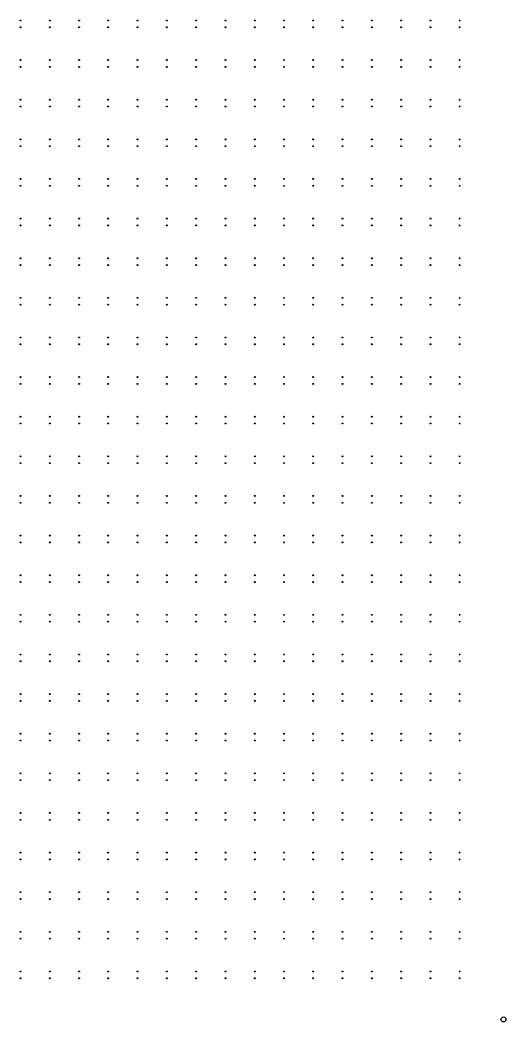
# Model space of a CAD drawing. Extents: x 50 to 173, y 50 to 173.
# Drawn here: x 143.3 to 172.6, y 49.9 to 110.2 of the extents above; entities that cross this region are included whole.
import ezdxf

# ---------------------------------------------------------------- set-up
doc = ezdxf.new("R2010")
doc.units = 0
doc.layers.get('0').update_dxf_attribs({"color": 255, "linetype": 'continuous'})

msp = doc.modelspace()

# ---------------------------------------------------------------- linework, layer by layer
msp.add_circle((172.4, 50), 0.15)
at = {"layer": 'PET'}
for centre in [(143.288, 110.212), (145.053, 110.212), (146.818, 110.212), (148.582, 110.212), (150.347, 110.212), (152.112, 110.212), (153.876, 110.212), (155.641, 110.212), (157.406, 110.212), (159.171, 110.212), (160.935, 110.212), (162.7, 110.212), (164.465, 110.212), (166.229, 110.212), (167.994, 110.212), (169.759, 110.212), (143.288, 109.8), (145.053, 109.8), (146.818, 109.8), (148.582, 109.8), (150.347, 109.8), (152.112, 109.8), (153.876, 109.8), (155.641, 109.8), (157.406, 109.8), (159.171, 109.8), (160.935, 109.8), (162.7, 109.8), (164.465, 109.8), (166.229, 109.8), (167.994, 109.8), (169.759, 109.8), (143.288, 107.824), (145.053, 107.824), (146.818, 107.824), (148.582, 107.824), (150.347, 107.824), (152.112, 107.824), (153.876, 107.824), (155.641, 107.824), (157.406, 107.824), (159.171, 107.824), (160.935, 107.824), (162.7, 107.824), (164.465, 107.824), (166.229, 107.824), (167.994, 107.824), (169.759, 107.824), (143.288, 107.412), (145.053, 107.412), (146.818, 107.412), (148.582, 107.412), (150.347, 107.412), (152.112, 107.412), (153.876, 107.412), (155.641, 107.412), (157.406, 107.412), (159.171, 107.412), (160.935, 107.412), (162.7, 107.412), (164.465, 107.412), (166.229, 107.412), (167.994, 107.412), (169.759, 107.412), (143.288, 105.435), (145.053, 105.435), (146.818, 105.435), (148.582, 105.435), (150.347, 105.435), (152.112, 105.435), (153.876, 105.435), (155.641, 105.435), (157.406, 105.435), (159.171, 105.435), (160.935, 105.435), (162.7, 105.435), (164.465, 105.435), (166.229, 105.435), (167.994, 105.435), (169.759, 105.435), (143.288, 105.024), (145.053, 105.024), (146.818, 105.024), (148.582, 105.024), (150.347, 105.024), (152.112, 105.024), (153.876, 105.024), (155.641, 105.024), (157.406, 105.024), (159.171, 105.024), (160.935, 105.024), (162.7, 105.024), (164.465, 105.024), (166.229, 105.024), (167.994, 105.024), (169.759, 105.024), (143.288, 103.047), (145.053, 103.047), (146.818, 103.047), (148.582, 103.047), (150.347, 103.047), (152.112, 103.047), (153.876, 103.047), (155.641, 103.047), (157.406, 103.047), (159.171, 103.047), (160.935, 103.047), (162.7, 103.047), (164.465, 103.047), (166.229, 103.047), (167.994, 103.047), (169.759, 103.047), (143.288, 102.635), (145.053, 102.635), (146.818, 102.635), (148.582, 102.635), (150.347, 102.635), (152.112, 102.635), (153.876, 102.635), (155.641, 102.635), (157.406, 102.635), (159.171, 102.635), (160.935, 102.635), (162.7, 102.635), (164.465, 102.635), (166.229, 102.635), (167.994, 102.635), (169.759, 102.635), (143.288, 100.659), (143.288, 100.247), (145.053, 100.659), (145.053, 100.247), (146.818, 100.659), (146.818, 100.247), (148.582, 100.659), (148.582, 100.247), (150.347, 100.659), (150.347, 100.247), (152.112, 100.659), (152.112, 100.247), (153.876, 100.659), (153.876, 100.247), (155.641, 100.659), (155.641, 100.247), (157.406, 100.659), (157.406, 100.247), (159.171, 100.659), (159.171, 100.247), (160.935, 100.659), (160.935, 100.247), (162.7, 100.659), (162.7, 100.247), (164.465, 100.659), (164.465, 100.247), (166.229, 100.659), (166.229, 100.247), (167.994, 100.659), (167.994, 100.247), (169.759, 100.659), (169.759, 100.247), (143.288, 98.271), (143.288, 97.859), (145.053, 98.271), (145.053, 97.859), (146.818, 98.271), (146.818, 97.859), (148.582, 98.271), (148.582, 97.859), (150.347, 98.271), (150.347, 97.859), (152.112, 98.271), (152.112, 97.859), (153.876, 98.271), (153.876, 97.859), (155.641, 98.271), (155.641, 97.859), (157.406, 98.271), (157.406, 97.859), (159.171, 98.271), (159.171, 97.859), (160.935, 98.271), (160.935, 97.859), (162.7, 98.271), (162.7, 97.859), (164.465, 98.271), (164.465, 97.859), (166.229, 98.271), (166.229, 97.859), (167.994, 98.271), (167.994, 97.859), (169.759, 98.271), (169.759, 97.859), (143.288, 95.882), (143.288, 95.471), (145.053, 95.882), (145.053, 95.471), (146.818, 95.882), (146.818, 95.471), (148.582, 95.882), (148.582, 95.471), (150.347, 95.882), (150.347, 95.471), (152.112, 95.882), (152.112, 95.471), (153.876, 95.882), (153.876, 95.471), (155.641, 95.882), (155.641, 95.471), (157.406, 95.882), (157.406, 95.471), (159.171, 95.882), (159.171, 95.471), (160.935, 95.882), (160.935, 95.471), (162.7, 95.882), (162.7, 95.471), (164.465, 95.882), (164.465, 95.471), (166.229, 95.882), (166.229, 95.471), (167.994, 95.882), (167.994, 95.471), (169.759, 95.882), (169.759, 95.471), (143.288, 93.494), (143.288, 93.082), (145.053, 93.494), (145.053, 93.082), (146.818, 93.494), (146.818, 93.082), (148.582, 93.494), (148.582, 93.082), (150.347, 93.494), (150.347, 93.082), (152.112, 93.494), (152.112, 93.082), (153.876, 93.494), (153.876, 93.082), (155.641, 93.494), (155.641, 93.082), (157.406, 93.494), (157.406, 93.082), (159.171, 93.494), (159.171, 93.082), (160.935, 93.494), (160.935, 93.082), (162.7, 93.494), (162.7, 93.082), (164.465, 93.494), (164.465, 93.082), (166.229, 93.494), (166.229, 93.082), (167.994, 93.494), (167.994, 93.082), (169.759, 93.494), (169.759, 93.082), (143.288, 91.106), (143.288, 90.694), (145.053, 91.106), (145.053, 90.694), (146.818, 91.106), (146.818, 90.694), (148.582, 91.106), (148.582, 90.694), (150.347, 91.106), (150.347, 90.694), (152.112, 91.106), (152.112, 90.694), (153.876, 91.106), (153.876, 90.694), (155.641, 91.106), (155.641, 90.694), (157.406, 91.106), (157.406, 90.694), (159.171, 91.106), (159.171, 90.694), (160.935, 91.106), (160.935, 90.694), (162.7, 91.106), (162.7, 90.694), (164.465, 91.106), (164.465, 90.694), (166.229, 91.106), (166.229, 90.694), (167.994, 91.106), (167.994, 90.694), (169.759, 91.106), (169.759, 90.694), (143.288, 88.718), (143.288, 88.306), (145.053, 88.718), (145.053, 88.306), (146.818, 88.718), (146.818, 88.306), (148.582, 88.718), (148.582, 88.306), (150.347, 88.718), (150.347, 88.306), (152.112, 88.718), (152.112, 88.306), (153.876, 88.718), (153.876, 88.306), (155.641, 88.718), (155.641, 88.306), (157.406, 88.718), (157.406, 88.306), (159.171, 88.718), (159.171, 88.306), (160.935, 88.718), (160.935, 88.306), (162.7, 88.718), (162.7, 88.306), (164.465, 88.718), (164.465, 88.306), (166.229, 88.718), (166.229, 88.306), (167.994, 88.718), (167.994, 88.306), (169.759, 88.718), (169.759, 88.306), (143.288, 86.329), (143.288, 85.918), (145.053, 86.329), (145.053, 85.918), (146.818, 86.329), (146.818, 85.918), (148.582, 86.329), (148.582, 85.918), (150.347, 86.329), (150.347, 85.918), (152.112, 86.329), (152.112, 85.918), (153.876, 86.329), (153.876, 85.918), (155.641, 86.329), (155.641, 85.918), (157.406, 86.329), (157.406, 85.918), (159.171, 86.329), (159.171, 85.918), (160.935, 86.329), (160.935, 85.918), (162.7, 86.329), (162.7, 85.918), (164.465, 86.329), (164.465, 85.918), (166.229, 86.329), (166.229, 85.918), (167.994, 86.329), (167.994, 85.918), (169.759, 86.329), (169.759, 85.918), (143.288, 83.941), (145.053, 83.941), (146.818, 83.941), (148.582, 83.941), (150.347, 83.941), (152.112, 83.941), (153.876, 83.941), (155.641, 83.941), (157.406, 83.941), (159.171, 83.941), (160.935, 83.941), (162.7, 83.941), (164.465, 83.941), (166.229, 83.941), (167.994, 83.941), (169.759, 83.941), (143.288, 83.529), (145.053, 83.529), (146.818, 83.529), (148.582, 83.529), (150.347, 83.529), (152.112, 83.529), (153.876, 83.529), (155.641, 83.529), (157.406, 83.529), (159.171, 83.529), (160.935, 83.529), (162.7, 83.529), (164.465, 83.529), (166.229, 83.529), (167.994, 83.529), (169.759, 83.529), (143.288, 81.553), (145.053, 81.553), (146.818, 81.553), (148.582, 81.553), (150.347, 81.553), (152.112, 81.553), (153.876, 81.553), (155.641, 81.553), (157.406, 81.553), (159.171, 81.553), (160.935, 81.553), (162.7, 81.553), (164.465, 81.553), (166.229, 81.553), (167.994, 81.553), (169.759, 81.553), (143.288, 81.141), (145.053, 81.141), (146.818, 81.141), (148.582, 81.141), (150.347, 81.141), (152.112, 81.141), (153.876, 81.141), (155.641, 81.141), (157.406, 81.141), (159.171, 81.141), (160.935, 81.141), (162.7, 81.141), (164.465, 81.141), (166.229, 81.141), (167.994, 81.141), (169.759, 81.141), (143.288, 79.165), (145.053, 79.165), (146.818, 79.165), (148.582, 79.165), (150.347, 79.165), (152.112, 79.165), (153.876, 79.165), (155.641, 79.165), (157.406, 79.165), (159.171, 79.165), (160.935, 79.165), (162.7, 79.165), (164.465, 79.165), (166.229, 79.165), (167.994, 79.165), (169.759, 79.165), (143.288, 78.753), (145.053, 78.753), (146.818, 78.753), (148.582, 78.753), (150.347, 78.753), (152.112, 78.753), (153.876, 78.753), (155.641, 78.753), (157.406, 78.753), (159.171, 78.753), (160.935, 78.753), (162.7, 78.753), (164.465, 78.753), (166.229, 78.753), (167.994, 78.753), (169.759, 78.753), (143.288, 76.776), (145.053, 76.776), (146.818, 76.776), (148.582, 76.776), (150.347, 76.776), (152.112, 76.776), (153.876, 76.776), (155.641, 76.776), (157.406, 76.776), (159.171, 76.776), (160.935, 76.776), (162.7, 76.776), (164.465, 76.776), (166.229, 76.776), (167.994, 76.776), (169.759, 76.776), (143.288, 76.365), (145.053, 76.365), (146.818, 76.365), (148.582, 76.365), (150.347, 76.365), (152.112, 76.365), (153.876, 76.365), (155.641, 76.365), (157.406, 76.365), (159.171, 76.365), (160.935, 76.365), (162.7, 76.365), (164.465, 76.365), (166.229, 76.365), (167.994, 76.365), (169.759, 76.365), (143.288, 74.388), (145.053, 74.388), (146.818, 74.388), (148.582, 74.388), (150.347, 74.388), (152.112, 74.388), (153.876, 74.388), (155.641, 74.388), (157.406, 74.388), (159.171, 74.388), (160.935, 74.388), (162.7, 74.388), (164.465, 74.388), (166.229, 74.388), (167.994, 74.388), (169.759, 74.388), (143.288, 73.976), (145.053, 73.976), (146.818, 73.976), (148.582, 73.976), (150.347, 73.976), (152.112, 73.976), (153.876, 73.976), (155.641, 73.976), (157.406, 73.976), (159.171, 73.976), (160.935, 73.976), (162.7, 73.976), (164.465, 73.976), (166.229, 73.976), (167.994, 73.976), (169.759, 73.976), (143.288, 72), (145.053, 72), (146.818, 72), (148.582, 72), (150.347, 72), (152.112, 72), (153.876, 72), (155.641, 72), (157.406, 72), (159.171, 72), (160.935, 72), (162.7, 72), (164.465, 72), (166.229, 72), (167.994, 72), (169.759, 72), (143.288, 71.588), (145.053, 71.588), (146.818, 71.588), (148.582, 71.588), (150.347, 71.588), (152.112, 71.588), (153.876, 71.588), (155.641, 71.588), (157.406, 71.588), (159.171, 71.588), (160.935, 71.588), (162.7, 71.588), (164.465, 71.588), (166.229, 71.588), (167.994, 71.588), (169.759, 71.588), (143.288, 69.612), (145.053, 69.612), (146.818, 69.612), (148.582, 69.612), (150.347, 69.612), (152.112, 69.612), (153.876, 69.612), (155.641, 69.612), (157.406, 69.612), (159.171, 69.612), (160.935, 69.612), (162.7, 69.612), (164.465, 69.612), (166.229, 69.612), (167.994, 69.612), (169.759, 69.612), (143.288, 69.2), (145.053, 69.2), (146.818, 69.2), (148.582, 69.2), (150.347, 69.2), (152.112, 69.2), (153.876, 69.2), (155.641, 69.2), (157.406, 69.2), (159.171, 69.2), (160.935, 69.2), (162.7, 69.2), (164.465, 69.2), (166.229, 69.2), (167.994, 69.2), (169.759, 69.2), (143.288, 67.224), (145.053, 67.224), (146.818, 67.224), (148.582, 67.224), (150.347, 67.224), (152.112, 67.224), (153.876, 67.224), (155.641, 67.224), (157.406, 67.224), (159.171, 67.224), (160.935, 67.224), (162.7, 67.224), (164.465, 67.224), (166.229, 67.224), (167.994, 67.224), (169.759, 67.224), (143.288, 66.812), (145.053, 66.812), (146.818, 66.812), (148.582, 66.812), (150.347, 66.812), (152.112, 66.812), (153.876, 66.812), (155.641, 66.812), (157.406, 66.812), (159.171, 66.812), (160.935, 66.812), (162.7, 66.812), (164.465, 66.812), (166.229, 66.812), (167.994, 66.812), (169.759, 66.812), (143.288, 64.835), (145.053, 64.835), (146.818, 64.835), (148.582, 64.835), (150.347, 64.835), (152.112, 64.835), (153.876, 64.835), (155.641, 64.835), (157.406, 64.835), (159.171, 64.835), (160.935, 64.835), (162.7, 64.835), (164.465, 64.835), (166.229, 64.835), (167.994, 64.835), (169.759, 64.835), (143.288, 64.424), (145.053, 64.424), (146.818, 64.424), (148.582, 64.424), (150.347, 64.424), (152.112, 64.424), (153.876, 64.424), (155.641, 64.424), (157.406, 64.424), (159.171, 64.424), (160.935, 64.424), (162.7, 64.424), (164.465, 64.424), (166.229, 64.424), (167.994, 64.424), (169.759, 64.424), (143.288, 62.447), (145.053, 62.447), (146.818, 62.447), (148.582, 62.447), (150.347, 62.447), (152.112, 62.447), (153.876, 62.447), (155.641, 62.447), (157.406, 62.447), (159.171, 62.447), (160.935, 62.447), (162.7, 62.447), (164.465, 62.447), (166.229, 62.447), (167.994, 62.447), (169.759, 62.447), (143.288, 62.035), (145.053, 62.035), (146.818, 62.035), (148.582, 62.035), (150.347, 62.035), (152.112, 62.035), (153.876, 62.035), (155.641, 62.035), (157.406, 62.035), (159.171, 62.035), (160.935, 62.035), (162.7, 62.035), (164.465, 62.035), (166.229, 62.035), (167.994, 62.035), (169.759, 62.035), (143.288, 60.059), (145.053, 60.059), (146.818, 60.059), (148.582, 60.059), (150.347, 60.059), (152.112, 60.059), (153.876, 60.059), (155.641, 60.059), (157.406, 60.059), (159.171, 60.059), (160.935, 60.059), (162.7, 60.059), (164.465, 60.059), (166.229, 60.059), (167.994, 60.059), (169.759, 60.059), (143.288, 59.647), (145.053, 59.647), (146.818, 59.647), (148.582, 59.647), (150.347, 59.647), (152.112, 59.647), (153.876, 59.647), (155.641, 59.647), (157.406, 59.647), (159.171, 59.647), (160.935, 59.647), (162.7, 59.647), (164.465, 59.647), (166.229, 59.647), (167.994, 59.647), (169.759, 59.647), (143.288, 57.671), (145.053, 57.671), (146.818, 57.671), (148.582, 57.671), (150.347, 57.671), (152.112, 57.671), (153.876, 57.671), (155.641, 57.671), (157.406, 57.671), (159.171, 57.671), (160.935, 57.671), (162.7, 57.671), (164.465, 57.671), (166.229, 57.671), (167.994, 57.671), (169.759, 57.671), (143.288, 57.259), (145.053, 57.259), (146.818, 57.259), (148.582, 57.259), (150.347, 57.259), (152.112, 57.259), (153.876, 57.259), (155.641, 57.259), (157.406, 57.259), (159.171, 57.259), (160.935, 57.259), (162.7, 57.259), (164.465, 57.259), (166.229, 57.259), (167.994, 57.259), (169.759, 57.259), (143.288, 55.282), (145.053, 55.282), (146.818, 55.282), (148.582, 55.282), (150.347, 55.282), (152.112, 55.282), (153.876, 55.282), (155.641, 55.282), (157.406, 55.282), (159.171, 55.282), (160.935, 55.282), (162.7, 55.282), (164.465, 55.282), (166.229, 55.282), (167.994, 55.282), (169.759, 55.282), (143.288, 54.871), (145.053, 54.871), (146.818, 54.871), (148.582, 54.871), (150.347, 54.871), (152.112, 54.871), (153.876, 54.871), (155.641, 54.871), (157.406, 54.871), (159.171, 54.871), (160.935, 54.871), (162.7, 54.871), (164.465, 54.871), (166.229, 54.871), (167.994, 54.871), (169.759, 54.871), (143.288, 52.894), (145.053, 52.894), (146.818, 52.894), (148.582, 52.894), (150.347, 52.894), (152.112, 52.894), (153.876, 52.894), (155.641, 52.894), (157.406, 52.894), (159.171, 52.894), (160.935, 52.894), (162.7, 52.894), (164.465, 52.894), (166.229, 52.894), (167.994, 52.894), (169.759, 52.894), (143.288, 52.482), (145.053, 52.482), (146.818, 52.482), (148.582, 52.482), (150.347, 52.482), (152.112, 52.482), (153.876, 52.482), (155.641, 52.482), (157.406, 52.482), (159.171, 52.482), (160.935, 52.482), (162.7, 52.482), (164.465, 52.482), (166.229, 52.482), (167.994, 52.482), (169.759, 52.482)]:
    msp.add_circle(centre, 0.005, dxfattribs=at)
at = {"layer": 'V1'}
for centre in [(143.288, 110.212), (145.053, 110.212), (146.818, 110.212), (148.582, 110.212), (150.347, 110.212), (152.112, 110.212), (153.876, 110.212), (155.641, 110.212), (157.406, 110.212), (159.171, 110.212), (160.935, 110.212), (162.7, 110.212), (164.465, 110.212), (166.229, 110.212), (167.994, 110.212), (169.759, 110.212), (143.288, 109.8), (145.053, 109.8), (146.818, 109.8), (148.582, 109.8), (150.347, 109.8), (152.112, 109.8), (153.876, 109.8), (155.641, 109.8), (157.406, 109.8), (159.171, 109.8), (160.935, 109.8), (162.7, 109.8), (164.465, 109.8), (166.229, 109.8), (167.994, 109.8), (169.759, 109.8), (143.288, 107.824), (145.053, 107.824), (146.818, 107.824), (148.582, 107.824), (150.347, 107.824), (152.112, 107.824), (153.876, 107.824), (155.641, 107.824), (157.406, 107.824), (159.171, 107.824), (160.935, 107.824), (162.7, 107.824), (164.465, 107.824), (166.229, 107.824), (167.994, 107.824), (169.759, 107.824), (143.288, 107.412), (145.053, 107.412), (146.818, 107.412), (148.582, 107.412), (150.347, 107.412), (152.112, 107.412), (153.876, 107.412), (155.641, 107.412), (157.406, 107.412), (159.171, 107.412), (160.935, 107.412), (162.7, 107.412), (164.465, 107.412), (166.229, 107.412), (167.994, 107.412), (169.759, 107.412), (143.288, 105.435), (145.053, 105.435), (146.818, 105.435), (148.582, 105.435), (150.347, 105.435), (152.112, 105.435), (153.876, 105.435), (155.641, 105.435), (157.406, 105.435), (159.171, 105.435), (160.935, 105.435), (162.7, 105.435), (164.465, 105.435), (166.229, 105.435), (167.994, 105.435), (169.759, 105.435), (143.288, 105.024), (145.053, 105.024), (146.818, 105.024), (148.582, 105.024), (150.347, 105.024), (152.112, 105.024), (153.876, 105.024), (155.641, 105.024), (157.406, 105.024), (159.171, 105.024), (160.935, 105.024), (162.7, 105.024), (164.465, 105.024), (166.229, 105.024), (167.994, 105.024), (169.759, 105.024), (143.288, 103.047), (143.288, 102.635), (145.053, 103.047), (145.053, 102.635), (146.818, 103.047), (146.818, 102.635), (148.582, 103.047), (148.582, 102.635), (150.347, 103.047), (150.347, 102.635), (152.112, 103.047), (152.112, 102.635), (153.876, 103.047), (153.876, 102.635), (155.641, 103.047), (155.641, 102.635), (157.406, 103.047), (157.406, 102.635), (159.171, 103.047), (159.171, 102.635), (160.935, 103.047), (160.935, 102.635), (162.7, 103.047), (162.7, 102.635), (164.465, 103.047), (164.465, 102.635), (166.229, 103.047), (166.229, 102.635), (167.994, 103.047), (167.994, 102.635), (169.759, 103.047), (169.759, 102.635), (143.288, 100.659), (143.288, 100.247), (145.053, 100.659), (145.053, 100.247), (146.818, 100.659), (146.818, 100.247), (148.582, 100.659), (148.582, 100.247), (150.347, 100.659), (150.347, 100.247), (152.112, 100.659), (152.112, 100.247), (153.876, 100.659), (153.876, 100.247), (155.641, 100.659), (155.641, 100.247), (157.406, 100.659), (157.406, 100.247), (159.171, 100.659), (159.171, 100.247), (160.935, 100.659), (160.935, 100.247), (162.7, 100.659), (162.7, 100.247), (164.465, 100.659), (164.465, 100.247), (166.229, 100.659), (166.229, 100.247), (167.994, 100.659), (167.994, 100.247), (169.759, 100.659), (169.759, 100.247), (143.288, 98.271), (143.288, 97.859), (145.053, 98.271), (145.053, 97.859), (146.818, 98.271), (146.818, 97.859), (148.582, 98.271), (148.582, 97.859), (150.347, 98.271), (150.347, 97.859), (152.112, 98.271), (152.112, 97.859), (153.876, 98.271), (153.876, 97.859), (155.641, 98.271), (155.641, 97.859), (157.406, 98.271), (157.406, 97.859), (159.171, 98.271), (159.171, 97.859), (160.935, 98.271), (160.935, 97.859), (162.7, 98.271), (162.7, 97.859), (164.465, 98.271), (164.465, 97.859), (166.229, 98.271), (166.229, 97.859), (167.994, 98.271), (167.994, 97.859), (169.759, 98.271), (169.759, 97.859), (143.288, 95.882), (143.288, 95.471), (145.053, 95.882), (145.053, 95.471), (146.818, 95.882), (146.818, 95.471), (148.582, 95.882), (148.582, 95.471), (150.347, 95.882), (150.347, 95.471), (152.112, 95.882), (152.112, 95.471), (153.876, 95.882), (153.876, 95.471), (155.641, 95.882), (155.641, 95.471), (157.406, 95.882), (157.406, 95.471), (159.171, 95.882), (159.171, 95.471), (160.935, 95.882), (160.935, 95.471), (162.7, 95.882), (162.7, 95.471), (164.465, 95.882), (164.465, 95.471), (166.229, 95.882), (166.229, 95.471), (167.994, 95.882), (167.994, 95.471), (169.759, 95.882), (169.759, 95.471), (143.288, 93.494), (143.288, 93.082), (145.053, 93.494), (145.053, 93.082), (146.818, 93.494), (146.818, 93.082), (148.582, 93.494), (148.582, 93.082), (150.347, 93.494), (150.347, 93.082), (152.112, 93.494), (152.112, 93.082), (153.876, 93.494), (153.876, 93.082), (155.641, 93.494), (155.641, 93.082), (157.406, 93.494), (157.406, 93.082), (159.171, 93.494), (159.171, 93.082), (160.935, 93.494), (160.935, 93.082), (162.7, 93.494), (162.7, 93.082), (164.465, 93.494), (164.465, 93.082), (166.229, 93.494), (166.229, 93.082), (167.994, 93.494), (167.994, 93.082), (169.759, 93.494), (169.759, 93.082), (143.288, 91.106), (143.288, 90.694), (145.053, 91.106), (145.053, 90.694), (146.818, 91.106), (146.818, 90.694), (148.582, 91.106), (148.582, 90.694), (150.347, 91.106), (150.347, 90.694), (152.112, 91.106), (152.112, 90.694), (153.876, 91.106), (153.876, 90.694), (155.641, 91.106), (155.641, 90.694), (157.406, 91.106), (157.406, 90.694), (159.171, 91.106), (159.171, 90.694), (160.935, 91.106), (160.935, 90.694), (162.7, 91.106), (162.7, 90.694), (164.465, 91.106), (164.465, 90.694), (166.229, 91.106), (166.229, 90.694), (167.994, 91.106), (167.994, 90.694), (169.759, 91.106), (169.759, 90.694), (143.288, 88.718), (143.288, 88.306), (145.053, 88.718), (145.053, 88.306), (146.818, 88.718), (146.818, 88.306), (148.582, 88.718), (148.582, 88.306), (150.347, 88.718), (150.347, 88.306), (152.112, 88.718), (152.112, 88.306), (153.876, 88.718), (153.876, 88.306), (155.641, 88.718), (155.641, 88.306), (157.406, 88.718), (157.406, 88.306), (159.171, 88.718), (159.171, 88.306), (160.935, 88.718), (160.935, 88.306), (162.7, 88.718), (162.7, 88.306), (164.465, 88.718), (164.465, 88.306), (166.229, 88.718), (166.229, 88.306), (167.994, 88.718), (167.994, 88.306), (169.759, 88.718), (169.759, 88.306), (143.288, 86.329), (145.053, 86.329), (146.818, 86.329), (148.582, 86.329), (150.347, 86.329), (152.112, 86.329), (153.876, 86.329), (155.641, 86.329), (157.406, 86.329), (159.171, 86.329), (160.935, 86.329), (162.7, 86.329), (164.465, 86.329), (166.229, 86.329), (167.994, 86.329), (169.759, 86.329), (143.288, 85.918), (145.053, 85.918), (146.818, 85.918), (148.582, 85.918), (150.347, 85.918), (152.112, 85.918), (153.876, 85.918), (155.641, 85.918), (157.406, 85.918), (159.171, 85.918), (160.935, 85.918), (162.7, 85.918), (164.465, 85.918), (166.229, 85.918), (167.994, 85.918), (169.759, 85.918), (143.288, 83.941), (145.053, 83.941), (146.818, 83.941), (148.582, 83.941), (150.347, 83.941), (152.112, 83.941), (153.876, 83.941), (155.641, 83.941), (157.406, 83.941), (159.171, 83.941), (160.935, 83.941), (162.7, 83.941), (164.465, 83.941), (166.229, 83.941), (167.994, 83.941), (169.759, 83.941), (143.288, 83.529), (145.053, 83.529), (146.818, 83.529), (148.582, 83.529), (150.347, 83.529), (152.112, 83.529), (153.876, 83.529), (155.641, 83.529), (157.406, 83.529), (159.171, 83.529), (160.935, 83.529), (162.7, 83.529), (164.465, 83.529), (166.229, 83.529), (167.994, 83.529), (169.759, 83.529), (143.288, 81.553), (145.053, 81.553), (146.818, 81.553), (148.582, 81.553), (150.347, 81.553), (152.112, 81.553), (153.876, 81.553), (155.641, 81.553), (157.406, 81.553), (159.171, 81.553), (160.935, 81.553), (162.7, 81.553), (164.465, 81.553), (166.229, 81.553), (167.994, 81.553), (169.759, 81.553), (143.288, 81.141), (145.053, 81.141), (146.818, 81.141), (148.582, 81.141), (150.347, 81.141), (152.112, 81.141), (153.876, 81.141), (155.641, 81.141), (157.406, 81.141), (159.171, 81.141), (160.935, 81.141), (162.7, 81.141), (164.465, 81.141), (166.229, 81.141), (167.994, 81.141), (169.759, 81.141), (143.288, 79.165), (145.053, 79.165), (146.818, 79.165), (148.582, 79.165), (150.347, 79.165), (152.112, 79.165), (153.876, 79.165), (155.641, 79.165), (157.406, 79.165), (159.171, 79.165), (160.935, 79.165), (162.7, 79.165), (164.465, 79.165), (166.229, 79.165), (167.994, 79.165), (169.759, 79.165), (143.288, 78.753), (145.053, 78.753), (146.818, 78.753), (148.582, 78.753), (150.347, 78.753), (152.112, 78.753), (153.876, 78.753), (155.641, 78.753), (157.406, 78.753), (159.171, 78.753), (160.935, 78.753), (162.7, 78.753), (164.465, 78.753), (166.229, 78.753), (167.994, 78.753), (169.759, 78.753), (143.288, 76.776), (145.053, 76.776), (146.818, 76.776), (148.582, 76.776), (150.347, 76.776), (152.112, 76.776), (153.876, 76.776), (155.641, 76.776), (157.406, 76.776), (159.171, 76.776), (160.935, 76.776), (162.7, 76.776), (164.465, 76.776), (166.229, 76.776), (167.994, 76.776), (169.759, 76.776), (143.288, 76.365), (145.053, 76.365), (146.818, 76.365), (148.582, 76.365), (150.347, 76.365), (152.112, 76.365), (153.876, 76.365), (155.641, 76.365), (157.406, 76.365), (159.171, 76.365), (160.935, 76.365), (162.7, 76.365), (164.465, 76.365), (166.229, 76.365), (167.994, 76.365), (169.759, 76.365), (143.288, 74.388), (145.053, 74.388), (146.818, 74.388), (148.582, 74.388), (150.347, 74.388), (152.112, 74.388), (153.876, 74.388), (155.641, 74.388), (157.406, 74.388), (159.171, 74.388), (160.935, 74.388), (162.7, 74.388), (164.465, 74.388), (166.229, 74.388), (167.994, 74.388), (169.759, 74.388), (143.288, 73.976), (145.053, 73.976), (146.818, 73.976), (148.582, 73.976), (150.347, 73.976), (152.112, 73.976), (153.876, 73.976), (155.641, 73.976), (157.406, 73.976), (159.171, 73.976), (160.935, 73.976), (162.7, 73.976), (164.465, 73.976), (166.229, 73.976), (167.994, 73.976), (169.759, 73.976), (143.288, 72), (145.053, 72), (146.818, 72), (148.582, 72), (150.347, 72), (152.112, 72), (153.876, 72), (155.641, 72), (157.406, 72), (159.171, 72), (160.935, 72), (162.7, 72), (164.465, 72), (166.229, 72), (167.994, 72), (169.759, 72), (143.288, 71.588), (145.053, 71.588), (146.818, 71.588), (148.582, 71.588), (150.347, 71.588), (152.112, 71.588), (153.876, 71.588), (155.641, 71.588), (157.406, 71.588), (159.171, 71.588), (160.935, 71.588), (162.7, 71.588), (164.465, 71.588), (166.229, 71.588), (167.994, 71.588), (169.759, 71.588), (143.288, 69.612), (145.053, 69.612), (146.818, 69.612), (148.582, 69.612), (150.347, 69.612), (152.112, 69.612), (153.876, 69.612), (155.641, 69.612), (157.406, 69.612), (159.171, 69.612), (160.935, 69.612), (162.7, 69.612), (164.465, 69.612), (166.229, 69.612), (167.994, 69.612), (169.759, 69.612), (143.288, 69.2), (145.053, 69.2), (146.818, 69.2), (148.582, 69.2), (150.347, 69.2), (152.112, 69.2), (153.876, 69.2), (155.641, 69.2), (157.406, 69.2), (159.171, 69.2), (160.935, 69.2), (162.7, 69.2), (164.465, 69.2), (166.229, 69.2), (167.994, 69.2), (169.759, 69.2), (143.288, 67.224), (145.053, 67.224), (146.818, 67.224), (148.582, 67.224), (150.347, 67.224), (152.112, 67.224), (153.876, 67.224), (155.641, 67.224), (157.406, 67.224), (159.171, 67.224), (160.935, 67.224), (162.7, 67.224), (164.465, 67.224), (166.229, 67.224), (167.994, 67.224), (169.759, 67.224), (143.288, 66.812), (145.053, 66.812), (146.818, 66.812), (148.582, 66.812), (150.347, 66.812), (152.112, 66.812), (153.876, 66.812), (155.641, 66.812), (157.406, 66.812), (159.171, 66.812), (160.935, 66.812), (162.7, 66.812), (164.465, 66.812), (166.229, 66.812), (167.994, 66.812), (169.759, 66.812), (143.288, 64.835), (145.053, 64.835), (146.818, 64.835), (148.582, 64.835), (150.347, 64.835), (152.112, 64.835), (153.876, 64.835), (155.641, 64.835), (157.406, 64.835), (159.171, 64.835), (160.935, 64.835), (162.7, 64.835), (164.465, 64.835), (166.229, 64.835), (167.994, 64.835), (169.759, 64.835), (143.288, 64.424), (145.053, 64.424), (146.818, 64.424), (148.582, 64.424), (150.347, 64.424), (152.112, 64.424), (153.876, 64.424), (155.641, 64.424), (157.406, 64.424), (159.171, 64.424), (160.935, 64.424), (162.7, 64.424), (164.465, 64.424), (166.229, 64.424), (167.994, 64.424), (169.759, 64.424), (143.288, 62.447), (145.053, 62.447), (146.818, 62.447), (148.582, 62.447), (150.347, 62.447), (152.112, 62.447), (153.876, 62.447), (155.641, 62.447), (157.406, 62.447), (159.171, 62.447), (160.935, 62.447), (162.7, 62.447), (164.465, 62.447), (166.229, 62.447), (167.994, 62.447), (169.759, 62.447), (143.288, 62.035), (145.053, 62.035), (146.818, 62.035), (148.582, 62.035), (150.347, 62.035), (152.112, 62.035), (153.876, 62.035), (155.641, 62.035), (157.406, 62.035), (159.171, 62.035), (160.935, 62.035), (162.7, 62.035), (164.465, 62.035), (166.229, 62.035), (167.994, 62.035), (169.759, 62.035), (143.288, 60.059), (145.053, 60.059), (146.818, 60.059), (148.582, 60.059), (150.347, 60.059), (152.112, 60.059), (153.876, 60.059), (155.641, 60.059), (157.406, 60.059), (159.171, 60.059), (160.935, 60.059), (162.7, 60.059), (164.465, 60.059), (166.229, 60.059), (167.994, 60.059), (169.759, 60.059), (143.288, 59.647), (145.053, 59.647), (146.818, 59.647), (148.582, 59.647), (150.347, 59.647), (152.112, 59.647), (153.876, 59.647), (155.641, 59.647), (157.406, 59.647), (159.171, 59.647), (160.935, 59.647), (162.7, 59.647), (164.465, 59.647), (166.229, 59.647), (167.994, 59.647), (169.759, 59.647), (143.288, 57.671), (145.053, 57.671), (146.818, 57.671), (148.582, 57.671), (150.347, 57.671), (152.112, 57.671), (153.876, 57.671), (155.641, 57.671), (157.406, 57.671), (159.171, 57.671), (160.935, 57.671), (162.7, 57.671), (164.465, 57.671), (166.229, 57.671), (167.994, 57.671), (169.759, 57.671), (143.288, 57.259), (145.053, 57.259), (146.818, 57.259), (148.582, 57.259), (150.347, 57.259), (152.112, 57.259), (153.876, 57.259), (155.641, 57.259), (157.406, 57.259), (159.171, 57.259), (160.935, 57.259), (162.7, 57.259), (164.465, 57.259), (166.229, 57.259), (167.994, 57.259), (169.759, 57.259), (143.288, 55.282), (145.053, 55.282), (146.818, 55.282), (148.582, 55.282), (150.347, 55.282), (152.112, 55.282), (153.876, 55.282), (155.641, 55.282), (157.406, 55.282), (159.171, 55.282), (160.935, 55.282), (162.7, 55.282), (164.465, 55.282), (166.229, 55.282), (167.994, 55.282), (169.759, 55.282), (143.288, 54.871), (145.053, 54.871), (146.818, 54.871), (148.582, 54.871), (150.347, 54.871), (152.112, 54.871), (153.876, 54.871), (155.641, 54.871), (157.406, 54.871), (159.171, 54.871), (160.935, 54.871), (162.7, 54.871), (164.465, 54.871), (166.229, 54.871), (167.994, 54.871), (169.759, 54.871), (143.288, 52.894), (145.053, 52.894), (146.818, 52.894), (148.582, 52.894), (150.347, 52.894), (152.112, 52.894), (153.876, 52.894), (155.641, 52.894), (157.406, 52.894), (159.171, 52.894), (160.935, 52.894), (162.7, 52.894), (164.465, 52.894), (166.229, 52.894), (167.994, 52.894), (169.759, 52.894), (143.288, 52.482), (145.053, 52.482), (146.818, 52.482), (148.582, 52.482), (150.347, 52.482), (152.112, 52.482), (153.876, 52.482), (155.641, 52.482), (157.406, 52.482), (159.171, 52.482), (160.935, 52.482), (162.7, 52.482), (164.465, 52.482), (166.229, 52.482), (167.994, 52.482), (169.759, 52.482)]:
    msp.add_circle(centre, 0.0267, dxfattribs=at)

doc.saveas('drawing.dxf')
